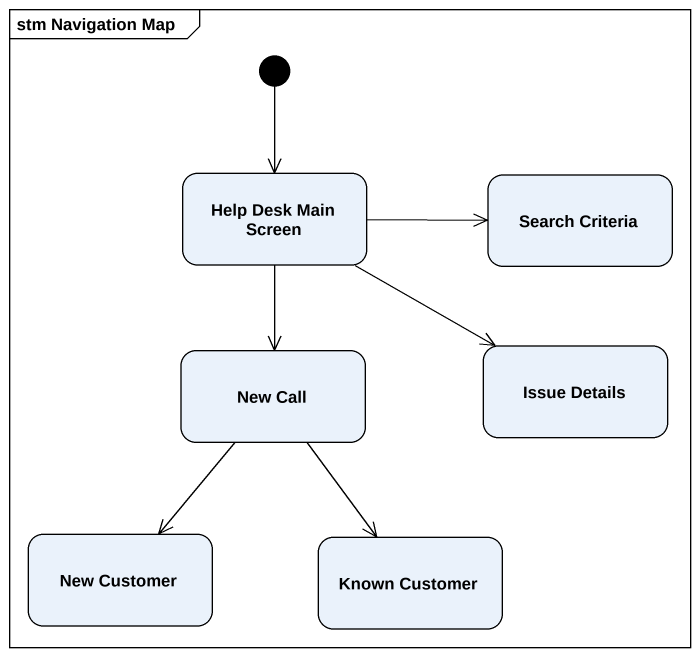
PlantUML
@startuml
mainframe stm Navigation Map
hide empty description
state "Help Desk Main Screen" as Help_Desk_Main_Screen
state "Search Criteria" as Search_Criteria
state "New Call" as New_Call
state "Issue Details" as Issue_Details
state "New Customer" as New_Customer
state "Known Customer" as Known_Customer
[*] --> Help_Desk_Main_Screen
Help_Desk_Main_Screen -right-> Search_Criteria
Help_Desk_Main_Screen --> New_Call
Help_Desk_Main_Screen -right-> Issue_Details
New_Call --> New_Customer
New_Call --> Known_Customer
@enduml
